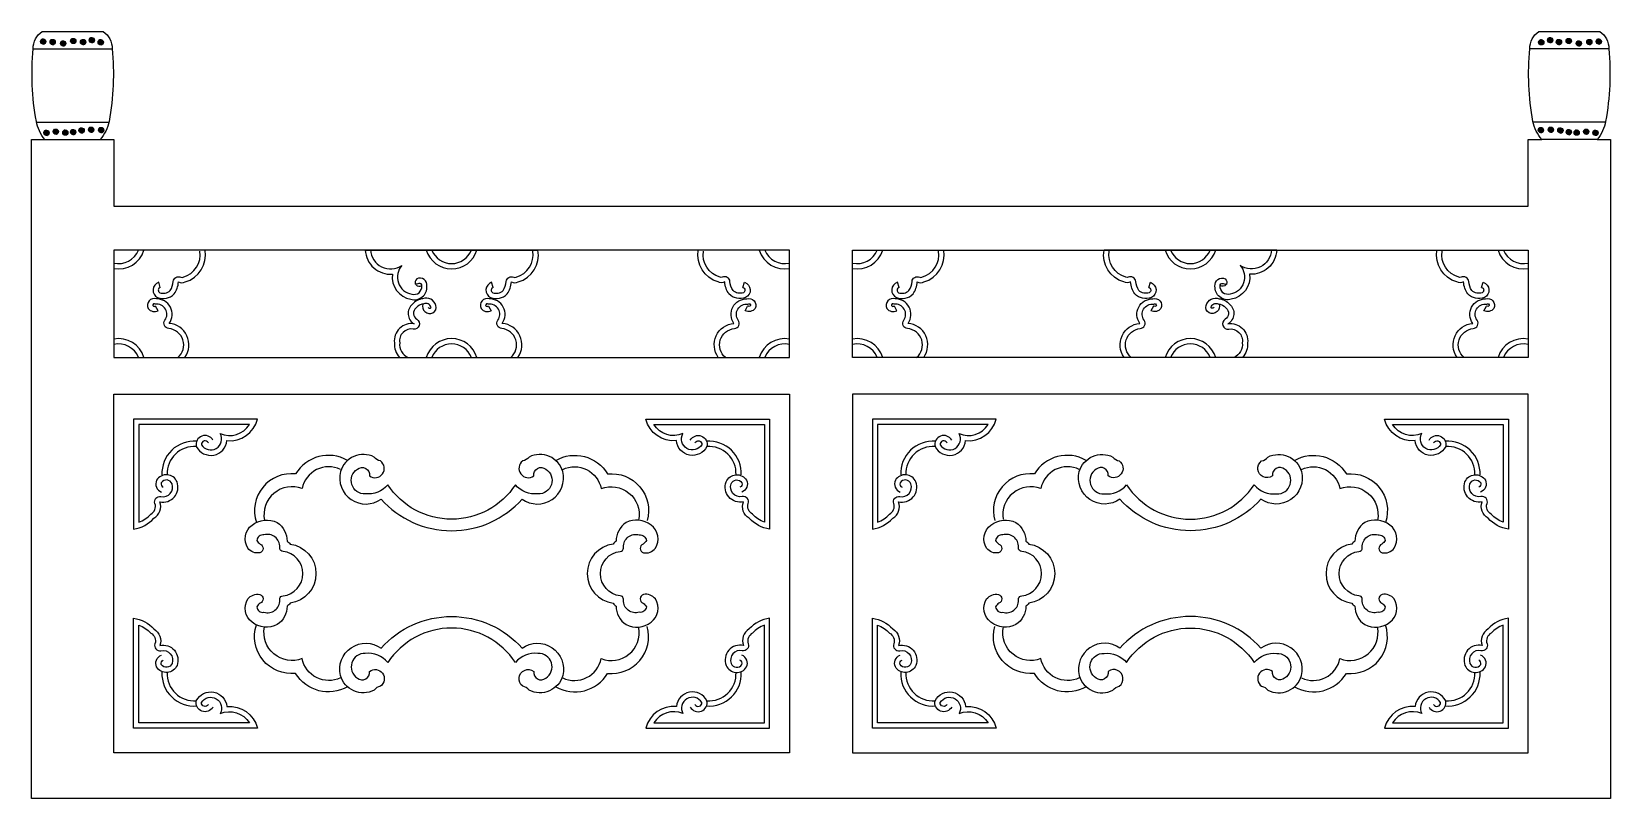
# Model space of a CAD drawing. Header units: metres. Extents: x 166 to 2566, y 3580 to 4745.
import ezdxf

# ---------------------------------------------------------------- set-up
doc = ezdxf.new("R2010")
doc.units = ezdxf.units.M
for name, color, linetype in [('3', 3, 'Continuous'), ('4', 4, 'Continuous'), ('7', 7, 'Continuous')]:
    doc.layers.add(name, color=color, linetype=linetype)

msp = doc.modelspace()

# ---------------------------------------------------------------- hatches: boundary and pattern name
at = {"layer": '3'}
h = msp.add_hatch(dxfattribs=at)
h.set_pattern_fill('SOLID')
h.paths.add_polyline_path([(179.65, 4730.22, 1), (187.66, 4730.22, 1)])
h = msp.add_hatch(dxfattribs=at)
h.set_pattern_fill('SOLID')
h.paths.add_polyline_path([(194.01, 4729.42, 1), (202.01, 4729.42, 1)])
h = msp.add_hatch(dxfattribs=at)
h.set_pattern_fill('SOLID')
h.paths.add_polyline_path([(209.96, 4727.3, 1), (217.96, 4727.3, 1)])
h = msp.add_hatch(dxfattribs=at)
h.set_pattern_fill('SOLID')
h.paths.add_polyline_path([(225.38, 4731.01, 1), (233.38, 4731.01, 1)])
h = msp.add_hatch(dxfattribs=at)
h.set_pattern_fill('SOLID')
h.paths.add_polyline_path([(240.27, 4729.42, 1), (248.27, 4729.42, 1)])
h = msp.add_hatch(dxfattribs=at)
h.set_pattern_fill('SOLID')
h.paths.add_polyline_path([(253.56, 4732.34, 1), (261.56, 4732.34, 1)])
h = msp.add_hatch(dxfattribs=at)
h.set_pattern_fill('SOLID')
h.paths.add_polyline_path([(267.12, 4729.15, 1), (275.12, 4729.15, 1)])
h = msp.add_hatch(dxfattribs=at)
h.set_pattern_fill('SOLID')
h.paths.add_polyline_path([(2456.83, 4729.15, 1), (2464.83, 4729.15, 1)])
h = msp.add_hatch(dxfattribs=at)
h.set_pattern_fill('SOLID')
h.paths.add_polyline_path([(2470.39, 4732.34, 1), (2478.39, 4732.34, 1)])
h = msp.add_hatch(dxfattribs=at)
h.set_pattern_fill('SOLID')
h.paths.add_polyline_path([(2483.68, 4729.42, 1), (2491.69, 4729.42, 1)])
h = msp.add_hatch(dxfattribs=at)
h.set_pattern_fill('SOLID')
h.paths.add_polyline_path([(2498.57, 4731.01, 1), (2506.57, 4731.01, 1)])
h = msp.add_hatch(dxfattribs=at)
h.set_pattern_fill('SOLID')
h.paths.add_polyline_path([(2513.99, 4727.3, 1), (2521.99, 4727.3, 1)])
h = msp.add_hatch(dxfattribs=at)
h.set_pattern_fill('SOLID')
h.paths.add_polyline_path([(2529.94, 4729.42, 1), (2537.95, 4729.42, 1)])
h = msp.add_hatch(dxfattribs=at)
h.set_pattern_fill('SOLID')
h.paths.add_polyline_path([(2544.3, 4730.22, 1), (2552.3, 4730.22, 1)])
h = msp.add_hatch(dxfattribs=at)
h.set_pattern_fill('SOLID')
h.paths.add_polyline_path([(184.58, 4591.5, 1), (192.58, 4591.5, 1)])
h = msp.add_hatch(dxfattribs=at)
h.set_pattern_fill('SOLID')
h.paths.add_polyline_path([(198.75, 4593.32, 1), (206.75, 4593.32, 1)])
h = msp.add_hatch(dxfattribs=at)
h.set_pattern_fill('SOLID')
h.paths.add_polyline_path([(213.28, 4591.87, 1), (221.29, 4591.87, 1)])
h = msp.add_hatch(dxfattribs=at)
h.set_pattern_fill('SOLID')
h.paths.add_polyline_path([(225.28, 4592.59, 1), (233.28, 4592.59, 1)])
h = msp.add_hatch(dxfattribs=at)
h.set_pattern_fill('SOLID')
h.paths.add_polyline_path([(238, 4595.13, 1), (246, 4595.13, 1)])
h = msp.add_hatch(dxfattribs=at)
h.set_pattern_fill('SOLID')
h.paths.add_polyline_path([(252.53, 4596.22, 1), (260.54, 4596.22, 1)])
h = msp.add_hatch(dxfattribs=at)
h.set_pattern_fill('SOLID')
h.paths.add_polyline_path([(267.69, 4595.76, 1), (275.7, 4595.76, 1)])
h = msp.add_hatch(dxfattribs=at)
h.set_pattern_fill('SOLID')
h.paths.add_polyline_path([(2456.26, 4595.76, 1), (2464.26, 4595.76, 1)])
h = msp.add_hatch(dxfattribs=at)
h.set_pattern_fill('SOLID')
h.paths.add_polyline_path([(2471.42, 4596.22, 1), (2479.42, 4596.22, 1)])
h = msp.add_hatch(dxfattribs=at)
h.set_pattern_fill('SOLID')
h.paths.add_polyline_path([(2485.95, 4595.13, 1), (2493.96, 4595.13, 1)])
h = msp.add_hatch(dxfattribs=at)
h.set_pattern_fill('SOLID')
h.paths.add_polyline_path([(2498.67, 4592.59, 1), (2506.68, 4592.59, 1)])
h = msp.add_hatch(dxfattribs=at)
h.set_pattern_fill('SOLID')
h.paths.add_polyline_path([(2510.66, 4591.87, 1), (2518.67, 4591.87, 1)])
h = msp.add_hatch(dxfattribs=at)
h.set_pattern_fill('SOLID')
h.paths.add_polyline_path([(2525.2, 4593.32, 1), (2533.2, 4593.32, 1)])
h = msp.add_hatch(dxfattribs=at)
h.set_pattern_fill('SOLID')
h.paths.add_polyline_path([(2539.37, 4591.5, 1), (2547.38, 4591.5, 1)])

# ---------------------------------------------------------------- linework, layer by layer
for p, q in [((2563.46, 4719.34), (2443.49, 4719.34)), ((2558.47, 4607.66), (2448.48, 4607.66)), ((2545.82, 4581.34), (2461.61, 4581.34)), ((673.25, 4413.34), (935.7, 4413.34)), ((2058.7, 4413.34), (1796.25, 4413.34)), ((361.7, 4356.8), (359.24, 4364.42)), ((867.8, 4356.8), (865.35, 4364.42)), ((1247.25, 4356.8), (1249.71, 4364.42)), ((1484.7, 4356.8), (1482.24, 4364.42)), ((1864.15, 4356.8), (1866.6, 4364.42)), ((2370.25, 4356.8), (2372.71, 4364.42)), ((358.38, 4321.33), (354.55, 4328.36)), ((860.65, 4328.36), (864.48, 4321.33)), ((1250.57, 4321.33), (1254.4, 4328.36)), ((1481.38, 4321.33), (1477.55, 4328.36)), ((1871.3, 4328.36), (1867.47, 4321.33)), ((2373.57, 4321.33), (2377.4, 4328.36))]:
    msp.add_line(p, q, dxfattribs=at)
for points in [[(359.24, 4364.42, 0.68), (357.63, 4341.35, 0.3), (382.88, 4346.71, 0.13), (389.32, 4364.95, 0.24), (399.53, 4364.95, 0.38), (429.6, 4413.34, 0.38)], [(361.7, 4356.8, 0.66), (360.9, 4348.66, 0.28), (376.68, 4351.84, 0.12), (381.35, 4365.59, -0.54), (392.97, 4372.07, 0.29), (396.35, 4372.37, 0.39), (421.72, 4411.97, 0.39)], [(673.25, 4413.34, 0.42), (714.43, 4376.75, 0.4), (742.36, 4338.67, 0.51), (767.06, 4358.52, 0.59), (751.49, 4369.78, 1), (759.14, 4359.78)], [(681.24, 4413.72, 0.59), (728.98, 4390.01, 0.6), (744.15, 4346.48, 0.54), (759, 4358.9, 0.65), (754.84, 4362.52, -0.2), (748.75, 4362.26, -0.2)], [(865.35, 4364.42, 0.68), (863.74, 4341.35, 0.3), (888.98, 4346.71, 0.13), (895.42, 4364.95, 0.24), (905.63, 4364.95, 0.38), (935.7, 4413.34, 0.38)], [(867.8, 4356.8, 0.66), (867, 4348.66, 0.28), (882.78, 4351.84, 0.12), (887.45, 4365.59, -0.54), (899.07, 4372.07, 0.29), (902.45, 4372.37, 0.39), (927.82, 4411.97, 0.39)], [(1249.71, 4364.42, -0.68), (1251.32, 4341.35, -0.3), (1226.08, 4346.71, -0.13), (1219.63, 4364.95, -0.24), (1209.43, 4364.95, -0.38), (1179.35, 4413.34, -0.38)], [(1247.25, 4356.8, -0.66), (1248.05, 4348.66, -0.28), (1232.27, 4351.84, -0.12), (1227.61, 4365.59, 0.54), (1215.98, 4372.07, -0.29), (1212.6, 4372.37, -0.39), (1187.24, 4411.97, -0.39)], [(1482.24, 4364.42, 0.68), (1480.63, 4341.35, 0.3), (1505.88, 4346.71, 0.13), (1512.32, 4364.95, 0.24), (1522.53, 4364.95, 0.38), (1552.6, 4413.34, 0.38)], [(1484.7, 4356.8, 0.66), (1483.9, 4348.66, 0.28), (1499.68, 4351.84, 0.12), (1504.35, 4365.59, -0.54), (1515.97, 4372.07, 0.29), (1519.35, 4372.37, 0.39), (1544.72, 4411.97, 0.39)], [(1866.6, 4364.42, -0.68), (1868.22, 4341.35, -0.3), (1842.97, 4346.71, -0.13), (1836.53, 4364.95, -0.24), (1826.32, 4364.95, -0.38), (1796.25, 4413.34, -0.38)], [(1864.15, 4356.8, -0.66), (1864.95, 4348.66, -0.28), (1849.17, 4351.84, -0.12), (1844.5, 4365.59, 0.54), (1832.88, 4372.07, -0.29), (1829.5, 4372.37, -0.39), (1804.13, 4411.97, -0.39)], [(2058.7, 4413.34, -0.42), (2017.52, 4376.75, -0.4), (1989.59, 4338.67, -0.51), (1964.89, 4358.52, -0.59), (1980.46, 4369.78, -1), (1972.82, 4359.78)], [(2050.71, 4413.72, -0.59), (2002.98, 4390.01, -0.6), (1987.8, 4346.48, -0.54), (1972.95, 4358.9, -0.65), (1977.11, 4362.52, 0.2), (1983.2, 4362.26, 0.2)], [(2372.71, 4364.42, -0.68), (2374.32, 4341.35, -0.3), (2349.08, 4346.71, -0.13), (2342.63, 4364.95, -0.24), (2332.43, 4364.95, -0.38), (2302.35, 4413.34, -0.38)], [(2370.25, 4356.8, -0.66), (2371.05, 4348.66, -0.28), (2355.27, 4351.84, -0.12), (2350.61, 4365.59, 0.54), (2338.98, 4372.07, -0.29), (2335.6, 4372.37, -0.39), (2310.24, 4411.97, -0.39)], [(399.07, 4250.34, 0.58), (375.23, 4302.1, 0.62), (355.65, 4339.29, 0.66), (343.13, 4324.86, 0.38), (358.38, 4321.33)], [(388.27, 4250.34, 0.67), (374.52, 4294.13, -0.58), (368.73, 4306.76, 0.66), (354.05, 4331.15, 0.74), (350.12, 4328.96, 0.33), (354.55, 4328.36, 0.33)], [(760.49, 4331.45, 0.64), (775.95, 4318.11, 0.39), (780.63, 4329.34, 0.43), (760.47, 4339.55, 0.18), (744.99, 4331.24, 0.52), (747.47, 4301.34, 0.5), (717.59, 4272.52, 0.21), (725.06, 4250.34)], [(768.64, 4326.49, 0.36), (772.62, 4325.38, 0.43), (773.06, 4326.72, 0.47), (762.41, 4331.72, 0.21), (750.6, 4325.48, 0.54), (751.54, 4308.23, -0.83), (746.24, 4293.43, 0.51), (725.65, 4272.63, 0.34), (738.43, 4250.34, 0.22)], [(905.18, 4250.34, 0.58), (881.34, 4302.1, 0.62), (861.76, 4339.29, 0.66), (849.24, 4324.86, 0.38), (864.48, 4321.33)], [(894.38, 4250.34, 0.67), (880.62, 4294.13, -0.58), (874.83, 4306.76, 0.66), (860.15, 4331.15, 0.74), (856.22, 4328.96, 0.33), (860.65, 4328.36, 0.33)], [(1209.88, 4250.34, -0.58), (1233.72, 4302.1, -0.62), (1253.3, 4339.29, -0.66), (1265.82, 4324.86, -0.38), (1250.57, 4321.33)], [(1220.68, 4250.34, -0.67), (1234.43, 4294.13, 0.58), (1240.23, 4306.76, -0.66), (1254.9, 4331.15, -0.74), (1258.84, 4328.96, -0.33), (1254.4, 4328.36, -0.33)], [(1522.07, 4250.34, 0.58), (1498.23, 4302.1, 0.62), (1478.65, 4339.29, 0.66), (1466.13, 4324.86, 0.38), (1481.38, 4321.33)], [(1511.27, 4250.34, 0.67), (1497.52, 4294.13, -0.58), (1491.73, 4306.76, 0.66), (1477.05, 4331.15, 0.74), (1473.12, 4328.96, 0.33), (1477.55, 4328.36, 0.33)], [(1826.77, 4250.34, -0.58), (1850.62, 4302.1, -0.62), (1870.2, 4339.29, -0.66), (1882.71, 4324.86, -0.38), (1867.47, 4321.33)], [(1837.58, 4250.34, -0.67), (1851.33, 4294.13, 0.58), (1857.12, 4306.76, -0.66), (1871.8, 4331.15, -0.74), (1875.73, 4328.96, -0.33), (1871.3, 4328.36, -0.33)], [(1971.46, 4331.45, -0.64), (1956, 4318.11, -0.39), (1951.33, 4329.34, -0.43), (1971.48, 4339.55, -0.18), (1986.96, 4331.24, -0.52), (1984.48, 4301.34, -0.5), (2014.36, 4272.52, -0.21), (2006.89, 4250.34)], [(1963.32, 4326.49, -0.36), (1959.34, 4325.38, -0.43), (1958.9, 4326.72, -0.47), (1969.54, 4331.72, -0.21), (1981.35, 4325.48, -0.54), (1980.41, 4308.23, 0.83), (1985.71, 4293.43, -0.51), (2006.3, 4272.63, -0.34), (1993.52, 4250.34, -0.22)], [(2332.88, 4250.34, -0.58), (2356.72, 4302.1, -0.62), (2376.3, 4339.29, -0.66), (2388.82, 4324.86, -0.38), (2373.57, 4321.33)], [(2343.68, 4250.34, -0.67), (2357.43, 4294.13, 0.58), (2363.23, 4306.76, -0.66), (2377.9, 4331.15, -0.74), (2381.84, 4328.96, -0.33), (2377.4, 4328.36, -0.33)], [(441.66, 4124.69, 0.87), (416.39, 4114.92, 0.75), (462.85, 4123.87, 0.37), (509.3, 4156.43), (321.05, 4156.43), (321.05, 3989.57, 0.17), (352.01, 4005.85, 0.36), (360.98, 4031.08, 0.6), (387.06, 4061.2, 0.62), (356.09, 4063.64, 0.44), (363.42, 4045.74)], [(1167.3, 4124.69, -0.87), (1192.56, 4114.92, -0.75), (1146.11, 4123.87, -0.37), (1099.66, 4156.43), (1287.9, 4156.43), (1287.9, 3989.57, -0.17), (1256.94, 4005.85, -0.36), (1247.97, 4031.08, -0.6), (1221.9, 4061.2, -0.62), (1252.86, 4063.64, -0.44), (1245.53, 4045.74)], [(1564.66, 4124.69, 0.87), (1539.39, 4114.92, 0.75), (1585.85, 4123.87, 0.37), (1632.3, 4156.43), (1444.05, 4156.43), (1444.05, 3989.57, 0.17), (1475.01, 4005.85, 0.36), (1483.98, 4031.08, 0.6), (1510.06, 4061.2, 0.62), (1479.09, 4063.64, 0.44), (1486.42, 4045.74)], [(2290.3, 4124.69, -0.87), (2315.56, 4114.92, -0.75), (2269.11, 4123.87, -0.37), (2222.66, 4156.43), (2410.9, 4156.43), (2410.9, 3989.57, -0.17), (2379.94, 4005.85, -0.36), (2370.97, 4031.08, -0.6), (2344.9, 4061.2, -0.62), (2375.86, 4063.64, -0.44), (2368.53, 4045.74)], [(434.68, 4120.77, 0.8), (424.06, 4117.61, 0.98), (452.8, 4134.54, 0.37), (497.19, 4148.43), (329.05, 4148.43), (329.05, 3999.91, 0.12), (347.02, 4012.24, 0.39), (353.47, 4028.31, -0.59), (362.71, 4038.9, 0.59), (379.6, 4058.31, 0.61), (363.19, 4059.91, 0.42), (366.19, 4053.24, 0.42)], [(1174.27, 4120.77, -0.8), (1184.89, 4117.61, -0.98), (1156.16, 4134.54, -0.37), (1111.76, 4148.43), (1279.9, 4148.43), (1279.9, 3999.91, -0.12), (1261.93, 4012.24, -0.39), (1255.48, 4028.31, 0.59), (1246.24, 4038.9, -0.59), (1229.36, 4058.31, -0.61), (1245.76, 4059.91, -0.42), (1242.76, 4053.24, -0.42)], [(1557.68, 4120.77, 0.8), (1547.06, 4117.61, 0.98), (1575.8, 4134.54, 0.37), (1620.19, 4148.43), (1452.05, 4148.43), (1452.05, 3999.91, 0.12), (1470.02, 4012.24, 0.39), (1476.47, 4028.31, -0.59), (1485.71, 4038.9, 0.59), (1502.6, 4058.31, 0.61), (1486.19, 4059.91, 0.42), (1489.19, 4053.24, 0.42)], [(2297.27, 4120.77, -0.8), (2307.89, 4117.61, -0.98), (2279.16, 4134.54, -0.37), (2234.76, 4148.43), (2402.9, 4148.43), (2402.9, 3999.91, -0.12), (2384.93, 4012.24, -0.39), (2378.48, 4028.31, 0.59), (2369.24, 4038.9, -0.59), (2352.36, 4058.31, -0.61), (2368.76, 4059.91, -0.42), (2365.76, 4053.24, -0.42)], [(646.22, 4093.73, 0.41), (567.41, 4073.33, 0.55), (507.9, 3999.71)], [(635.52, 4080.13, 0.49), (577.14, 4050.97, 0.59), (519.98, 4002.96)], [(962.73, 4093.73, -0.41), (1041.54, 4073.33, -0.53), (1101.87, 4002.38)], [(973.43, 4080.13, -0.49), (1031.81, 4050.97, -0.58), (1089.22, 4004.33)], [(1769.22, 4093.73, 0.41), (1690.41, 4073.33, 0.53), (1630.09, 4002.38)], [(1758.52, 4080.13, 0.49), (1700.14, 4050.97, 0.58), (1642.73, 4004.33)], [(2085.73, 4093.73, -0.41), (2164.54, 4073.33, -0.55), (2224.05, 3999.71)], [(2096.43, 4080.13, -0.49), (2154.81, 4050.97, -0.59), (2211.97, 4002.96)], [(441.66, 3719, -0.87), (416.39, 3728.76, -0.75), (462.85, 3719.81, -0.37), (509.3, 3687.25), (321.05, 3687.25), (321.05, 3854.11, -0.17), (352.01, 3837.83, -0.36), (360.98, 3812.6, -0.6), (387.06, 3782.48, -0.62), (356.09, 3780.04, -0.44), (363.42, 3797.95)], [(434.68, 3722.91, -0.8), (424.06, 3726.07, -0.98), (452.8, 3709.14, -0.37), (497.19, 3695.25), (329.05, 3695.25), (329.05, 3843.78, -0.12), (347.02, 3831.44, -0.39), (353.47, 3815.37, 0.59), (362.71, 3804.79, -0.59), (379.6, 3785.37, -0.61), (363.19, 3783.77, -0.42), (366.19, 3790.44, -0.42)], [(646.22, 3749.95, -0.41), (567.41, 3770.36, -0.55), (507.9, 3843.97)], [(635.52, 3763.56, -0.49), (577.14, 3792.71, -0.59), (519.98, 3840.72)], [(962.73, 3749.95, 0.41), (1041.54, 3770.36, 0.53), (1101.87, 3841.3)], [(1167.3, 3719, 0.87), (1192.56, 3728.76, 0.75), (1146.11, 3719.81, 0.37), (1099.66, 3687.25), (1287.9, 3687.25), (1287.9, 3854.11, 0.17), (1256.94, 3837.83, 0.36), (1247.97, 3812.6, 0.6), (1221.9, 3782.48, 0.62), (1252.86, 3780.04, 0.44), (1245.53, 3797.95)], [(1174.27, 3722.91, 0.8), (1184.89, 3726.07, 0.98), (1156.16, 3709.14, 0.37), (1111.76, 3695.25), (1279.9, 3695.25), (1279.9, 3843.78, 0.12), (1261.93, 3831.44, 0.39), (1255.48, 3815.37, -0.59), (1246.24, 3804.79, 0.59), (1229.36, 3785.37, 0.61), (1245.76, 3783.77, 0.42), (1242.76, 3790.44, 0.42)], [(1564.66, 3719, -0.87), (1539.39, 3728.76, -0.75), (1585.85, 3719.81, -0.37), (1632.3, 3687.25), (1444.05, 3687.25), (1444.05, 3854.11, -0.17), (1475.01, 3837.83, -0.36), (1483.98, 3812.6, -0.6), (1510.06, 3782.48, -0.62), (1479.09, 3780.04, -0.44), (1486.42, 3797.95)], [(1557.68, 3722.91, -0.8), (1547.06, 3726.07, -0.98), (1575.8, 3709.14, -0.37), (1620.19, 3695.25), (1452.05, 3695.25), (1452.05, 3843.78, -0.12), (1470.02, 3831.44, -0.39), (1476.47, 3815.37, 0.59), (1485.71, 3804.79, -0.59), (1502.6, 3785.37, -0.61), (1486.19, 3783.77, -0.42), (1489.19, 3790.44, -0.42)], [(1769.22, 3749.95, -0.41), (1690.41, 3770.36, -0.53), (1630.09, 3841.3)], [(2085.73, 3749.95, 0.41), (2164.54, 3770.36, 0.55), (2224.05, 3843.97)], [(2096.43, 3763.56, 0.49), (2154.81, 3792.71, 0.59), (2211.97, 3840.72)], [(2290.3, 3719, 0.87), (2315.56, 3728.76, 0.75), (2269.11, 3719.81, 0.37), (2222.66, 3687.25), (2410.9, 3687.25), (2410.9, 3854.11, 0.17), (2379.94, 3837.83, 0.36), (2370.97, 3812.6, 0.6), (2344.9, 3782.48, 0.62), (2375.86, 3780.04, 0.44), (2368.53, 3797.95)], [(2297.27, 3722.91, 0.8), (2307.89, 3726.07, 0.98), (2279.16, 3709.14, 0.37), (2234.76, 3695.25), (2402.9, 3695.25), (2402.9, 3843.78, 0.12), (2384.93, 3831.44, 0.39), (2378.48, 3815.37, -0.59), (2369.24, 3804.79, 0.59), (2352.36, 3785.37, 0.61), (2368.76, 3783.77, 0.42), (2365.76, 3790.44, 0.42)], [(973.43, 3763.56, 0.49), (1031.81, 3792.71, 0.58), (1089.22, 3839.36)], [(1758.52, 3763.56, -0.49), (1700.14, 3792.71, -0.58), (1642.73, 3839.36)]]:
    msp.add_lwpolyline(points, format="xyb", dxfattribs=at)
for points in [[(911.65, 4035.2, 0.7), (973.43, 4076.79, 0.47), (922.29, 4098.98, -0.19), (912.57, 4092.97, 1), (929.23, 4070.32, -0.69), (947.74, 4080.49, -0.77), (935.71, 4043.05, -0.25), (901.47, 4056.92, -0.54), (707.48, 4056.92, -0.25), (673.24, 4043.05, -0.77), (661.21, 4080.49, -0.69), (679.72, 4070.32, 1), (696.38, 4092.97, -0.19), (686.66, 4098.98, 0.47), (635.52, 4076.79, 0.7), (697.3, 4035.2, 0.45)], [(1820.3, 4035.2, -0.7), (1758.52, 4076.79, -0.47), (1809.66, 4098.98, 0.19), (1819.38, 4092.97, -1), (1802.72, 4070.32, 0.69), (1784.21, 4080.49, 0.77), (1796.24, 4043.05, 0.25), (1830.48, 4056.92, 0.54), (2024.47, 4056.92, 0.25), (2058.71, 4043.05, 0.77), (2070.74, 4080.49, 0.69), (2052.23, 4070.32, -1), (2035.57, 4092.97, 0.19), (2045.29, 4098.98, -0.47), (2096.43, 4076.79, -0.7), (2034.65, 4035.2, -0.45)], [(548.2, 3955.71, -0.13), (544.84, 3956.76, -0.24), (543.33, 3962.04, 0.51), (519.18, 3980.63, 0.42), (508.36, 3972.34, 0.12), (513.49, 3966.77, -0.7), (512.88, 3953.56, -0.28), (494.73, 3960.32, -0.39), (501.19, 3995.64, -0.29), (539.32, 3999.32, -0.25), (554.39, 3971.07, -0.14), (558.87, 3966.67, -0.88), (558.87, 3877.01, -0.14), (554.39, 3872.62, -0.25), (539.32, 3844.36, -0.29), (501.19, 3848.05, -0.39), (494.73, 3883.37, -0.28), (512.88, 3890.12, -0.7), (513.49, 3876.92, 0.12), (508.36, 3871.34, 0.42), (519.18, 3863.05, 0.51), (543.33, 3881.64, -0.24), (544.84, 3886.92, -0.13), (548.2, 3887.98, 0.89)], [(1060.75, 3955.71, 0.13), (1064.11, 3956.76, 0.24), (1065.62, 3962.04, -0.51), (1089.77, 3980.63, -0.42), (1100.59, 3972.34, -0.12), (1095.46, 3966.77, 0.7), (1096.08, 3953.56, 0.28), (1114.22, 3960.32, 0.39), (1107.76, 3995.64, 0.29), (1069.63, 3999.32, 0.25), (1054.57, 3971.07, 0.14), (1050.08, 3966.67, 0.88), (1050.08, 3877.01, 0.14), (1054.57, 3872.62, 0.25), (1069.63, 3844.36, 0.29), (1107.76, 3848.05, 0.39), (1114.22, 3883.37, 0.28), (1096.08, 3890.12, 0.7), (1095.46, 3876.92, -0.12), (1100.59, 3871.34, -0.42), (1089.77, 3863.05, -0.51), (1065.62, 3881.64, 0.24), (1064.11, 3886.92, 0.13), (1060.75, 3887.98, -0.89)], [(1671.2, 3955.71, -0.13), (1667.84, 3956.76, -0.24), (1666.33, 3962.04, 0.51), (1642.18, 3980.63, 0.42), (1631.36, 3972.34, 0.12), (1636.49, 3966.77, -0.7), (1635.88, 3953.56, -0.28), (1617.73, 3960.32, -0.39), (1624.19, 3995.64, -0.29), (1662.32, 3999.32, -0.25), (1677.39, 3971.07, -0.14), (1681.87, 3966.67, -0.88), (1681.87, 3877.01, -0.14), (1677.39, 3872.62, -0.25), (1662.32, 3844.36, -0.29), (1624.19, 3848.05, -0.39), (1617.73, 3883.37, -0.28), (1635.88, 3890.12, -0.7), (1636.49, 3876.92, 0.12), (1631.36, 3871.34, 0.42), (1642.18, 3863.05, 0.51), (1666.33, 3881.64, -0.24), (1667.84, 3886.92, -0.13), (1671.2, 3887.98, 0.89)], [(2183.75, 3955.71, 0.13), (2187.11, 3956.76, 0.24), (2188.62, 3962.04, -0.51), (2212.77, 3980.63, -0.42), (2223.59, 3972.34, -0.12), (2218.46, 3966.77, 0.7), (2219.08, 3953.56, 0.28), (2237.22, 3960.32, 0.39), (2230.76, 3995.64, 0.29), (2192.63, 3999.32, 0.25), (2177.57, 3971.07, 0.14), (2173.08, 3966.67, 0.88), (2173.08, 3877.01, 0.14), (2177.57, 3872.62, 0.25), (2192.63, 3844.36, 0.29), (2230.76, 3848.05, 0.39), (2237.22, 3883.37, 0.28), (2219.08, 3890.12, 0.7), (2218.46, 3876.92, -0.12), (2223.59, 3871.34, -0.42), (2212.77, 3863.05, -0.51), (2188.62, 3881.64, 0.24), (2187.11, 3886.92, 0.13), (2183.75, 3887.98, -0.89)], [(911.65, 3808.49, -0.7), (973.43, 3766.89, -0.47), (922.29, 3744.71, 0.19), (912.57, 3750.72, -1), (929.23, 3773.36, 0.69), (947.74, 3763.2, 0.77), (935.71, 3800.63, 0.25), (901.47, 3786.77, 0.54), (707.48, 3786.77, 0.25), (673.24, 3800.63, 0.77), (661.21, 3763.2, 0.69), (679.72, 3773.36, -1), (696.38, 3750.72, 0.19), (686.66, 3744.71, -0.47), (635.52, 3766.89, -0.7), (697.3, 3808.49, -0.45)], [(1820.3, 3808.49, 0.7), (1758.52, 3766.89, 0.47), (1809.66, 3744.71, -0.19), (1819.38, 3750.72, 1), (1802.72, 3773.36, -0.69), (1784.21, 3763.2, -0.77), (1796.24, 3800.63, -0.25), (1830.48, 3786.77, -0.54), (2024.47, 3786.77, -0.25), (2058.71, 3800.63, -0.77), (2070.74, 3763.2, -0.69), (2052.23, 3773.36, 1), (2035.57, 3750.72, -0.19), (2045.29, 3744.71, 0.47), (2096.43, 3766.89, 0.7), (2034.65, 3808.49, 0.45)]]:
    msp.add_lwpolyline(points, format="xyb", close=True, dxfattribs=at)
for centre in [(183.65, 4730.22), (198.01, 4729.42), (213.96, 4727.3), (229.38, 4731.01), (244.27, 4729.42), (257.56, 4732.34), (271.12, 4729.15), (2460.83, 4729.15), (2474.39, 4732.34), (2487.68, 4729.42), (2502.57, 4731.01), (2517.99, 4727.3), (2533.94, 4729.42), (2548.3, 4730.22), (188.58, 4591.5), (202.75, 4593.32), (217.29, 4591.87), (229.28, 4592.59), (242, 4595.13), (256.53, 4596.22), (271.69, 4595.76), (2460.26, 4595.76), (2475.42, 4596.22), (2489.95, 4595.13), (2502.67, 4592.59), (2514.67, 4591.87), (2529.2, 4593.32), (2543.37, 4591.5)]:
    msp.add_circle(centre, 4, dxfattribs=at)
for centre, radius, start, end in [((298.37, 4425.02), 32.19, 256.71, 338.72), ((298.37, 4425.02), 40.19, 259.39, 343.1), ((804.48, 4425.02), 40.19, 196.9, 343.1), ((804.48, 4425.02), 32.19, 201.28, 338.72), ((1310.58, 4425.02), 40.19, 196.9, 280.61), ((1310.58, 4425.02), 32.19, 201.28, 283.29), ((1421.37, 4425.02), 32.19, 256.71, 338.72), ((1421.37, 4425.02), 40.19, 259.39, 343.1), ((1927.48, 4425.02), 40.19, 196.9, 343.1), ((1927.48, 4425.02), 32.19, 201.28, 338.72), ((2433.58, 4425.02), 40.19, 196.9, 280.61), ((2433.58, 4425.02), 32.19, 201.28, 283.29), ((298.37, 4238.66), 40.19, 16.9, 100.61), ((804.48, 4238.66), 40.19, 16.9, 163.1), ((1310.58, 4238.66), 40.19, 79.39, 163.1), ((1421.37, 4238.66), 40.19, 16.9, 100.61), ((1927.48, 4238.66), 40.19, 16.9, 163.1), ((2433.58, 4238.66), 40.19, 79.39, 163.1), ((298.37, 4238.66), 32.19, 21.28, 103.29), ((804.48, 4238.66), 32.19, 21.28, 158.72), ((1310.58, 4238.66), 32.19, 76.71, 158.72), ((1421.37, 4238.66), 32.19, 21.28, 103.29), ((1927.48, 4238.66), 32.19, 21.28, 158.72), ((2433.58, 4238.66), 32.19, 76.71, 158.72), ((413.07, 4074.1), 48.96, 85.35, 182.8), ((413.07, 4074.1), 40.96, 85.35, 182.8), ((1195.88, 4074.1), 48.96, 357.2, 94.65), ((1195.88, 4074.1), 40.96, 357.2, 94.65), ((1536.07, 4074.1), 48.96, 85.35, 182.8), ((1536.07, 4074.1), 40.96, 85.35, 182.8), ((2318.88, 4074.1), 48.96, 357.2, 94.65), ((2318.88, 4074.1), 40.96, 357.2, 94.65), ((413.07, 3769.59), 48.96, 177.2, 274.65), ((413.07, 3769.59), 40.96, 177.2, 274.65), ((1195.88, 3769.59), 48.96, 265.35, 2.8), ((1195.88, 3769.59), 40.96, 265.35, 2.8), ((1536.07, 3769.59), 48.96, 177.2, 274.65), ((1536.07, 3769.59), 40.96, 177.2, 274.65), ((2318.88, 3769.59), 48.96, 265.35, 2.8), ((2318.88, 3769.59), 40.96, 265.35, 2.8)]:
    msp.add_arc(centre, radius, start, end, dxfattribs=at)
at = {"layer": '4'}
msp.add_lwpolyline([(2440.98, 4480.34), (2440.98, 4581.34), (2461.61, 4581.34, -0.13), (2448.23, 4608.92, -0.07), (2443.49, 4719.34, -0.26), (2456.98, 4745.34), (2549.98, 4745.34, -0.26), (2563.46, 4719.34, -0.07), (2558.72, 4608.92, -0.12), (2545.82, 4581.34), (2565.98, 4581.34), (2565.98, 4480.34), (2565.98, 3580.34), (165.98, 3580.34), (165.98, 4480.34), (165.98, 4581.34), (186.13, 4581.34, -0.12), (173.23, 4608.92, -0.07), (168.49, 4719.34, -0.26), (181.98, 4745.34), (274.98, 4745.34, -0.26), (288.46, 4719.34, -0.07), (283.72, 4608.92, -0.13), (270.34, 4581.34), (290.98, 4581.34), (290.98, 4480.34)], format="xyb", close=True, dxfattribs=at)
for points in [[(1317.98, 4413.34), (290.98, 4413.34), (290.98, 4250.34), (1317.98, 4250.34)], [(1413.98, 4413.34), (2440.98, 4413.34), (2440.98, 4250.34), (1413.98, 4250.34)], [(290.98, 4194.34), (1317.98, 4194.34), (1317.98, 3649.34), (290.98, 3649.34)], [(2440.98, 4194.34), (1413.98, 4194.34), (1413.98, 3649.34), (2440.98, 3649.34)]]:
    msp.add_lwpolyline(points, close=True, dxfattribs=at)
at = {"layer": '7'}
for p, q in [((168.49, 4719.34), (288.46, 4719.34)), ((173.48, 4607.66), (283.47, 4607.66)), ((186.13, 4581.34), (270.34, 4581.34))]:
    msp.add_line(p, q, dxfattribs=at)

doc.saveas('drawing.dxf')
